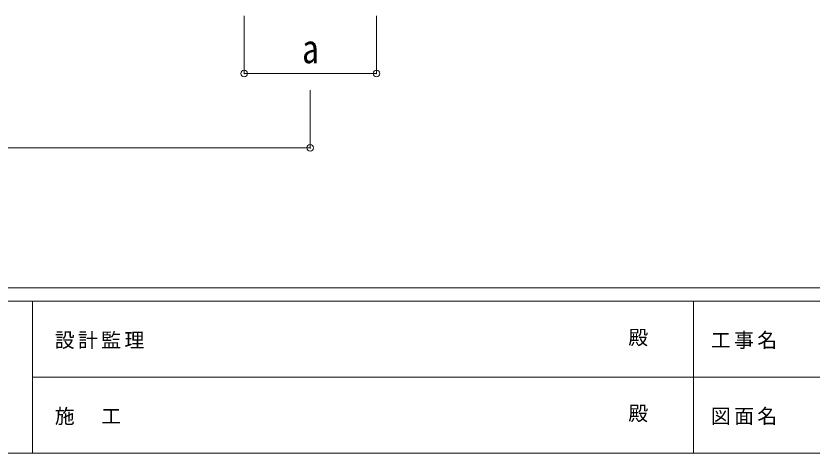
# Model space of a CAD drawing. Units: millimetres at full size, sheet at 1:40; details may follow other scales. Extents: x -11243 to 11243, y -7760 to 7760.
# Drawn here: x -4699 to 119, y -7760 to -5113 of the extents above; entities that cross this region are included whole.
import ezdxf
from ezdxf.enums import TextEntityAlignment as Align

# ---------------------------------------------------------------- set-up
doc = ezdxf.new("R2010")
doc.units = ezdxf.units.MM
doc.header["$LTSCALE"] = 40
doc.header["$PDMODE"] = 32
doc.header["$PDSIZE"] = 40
for name, color, linetype, lineweight in [('0-3_ELV2', 7, 'Continuous', 9), ('0-6_OTH_LINE', 6, 'Continuous', 9), ('F-0_240', 7, 'Continuous', 9)]:
    doc.layers.add(name, color=color, linetype=linetype, lineweight=lineweight)
doc.styles.add('ＭＳ ゴシック', font='')
doc.styles.get('ＭＳ ゴシック').set_extended_font_data('MS Gothic')

msp = doc.modelspace()

# ---------------------------------------------------------------- linework, layer by layer
at = {"layer": '0-3_ELV2', "color": 6}
for p, q in [((-3317.32, -5462.13), (-3317.32, -5113.13)), ((-2517.32, -5462.13), (-2517.32, -5113.13)), ((-2517.32, -5462.13), (-3317.32, -5462.13)), ((-2917.32, -5912.13), (-2917.32, -5562.13))]:
    msp.add_line(p, q, dxfattribs=at)
for p in [(-3317.32, -5462.13), (-2517.32, -5462.13), (-2917.32, -5912.13)]:
    msp.add_point(p, dxfattribs=at)
at = {"layer": '0-6_OTH_LINE'}
msp.add_line((-8190.32, -5912.13), (-2917.32, -5912.13), dxfattribs=at)
at = {"layer": 'F-0_240', "color": 5}
for p, q in [((-11242.74, -6760), (10677.26, -6760)), ((-11242.74, -6840), (7121.58, -6840)), ((-4598.42, -6840), (-4598.42, -7760)), ((-598.42, -6840), (-598.42, -7760)), ((-4598.42, -7300), (3601.58, -7300)), ((-11242.74, -7760), (10677.26, -7760))]:
    msp.add_line(p, q, dxfattribs=at)

# ---------------------------------------------------------------- texts
at = {"layer": '0-3_ELV2', "style": 'ＭＳ ゴシック', "width": 0.85}
msp.add_text('a', height=176, dxfattribs=at).set_placement((-2967.32, -5452.13), align=Align.BOTTOM_LEFT)
at = {"layer": 'F-0_240', "style": 'ＭＳ ゴシック'}
for p in [(-992.7, -7130), (-992.7, -7590)]:
    msp.add_text('殿', height=87.98, dxfattribs=at).set_placement(p, align=Align.BOTTOM_LEFT)
at = {"layer": 'F-0_240', "char_height": 87.98, "attachment_point": 7, "style": 'ＭＳ ゴシック'}
for s, insert in [('\\T1.17;設計監理', (-4463.32, -7130)), ('\\T1.17;工事名', (-492.95, -7130)), ('\\T1.17;施\u3000工', (-4463.32, -7590)), ('\\T1.17;図面名', (-492.95, -7590))]:
    msp.add_mtext(s, dxfattribs=dict(at, insert=insert))

doc.saveas('drawing.dxf')
